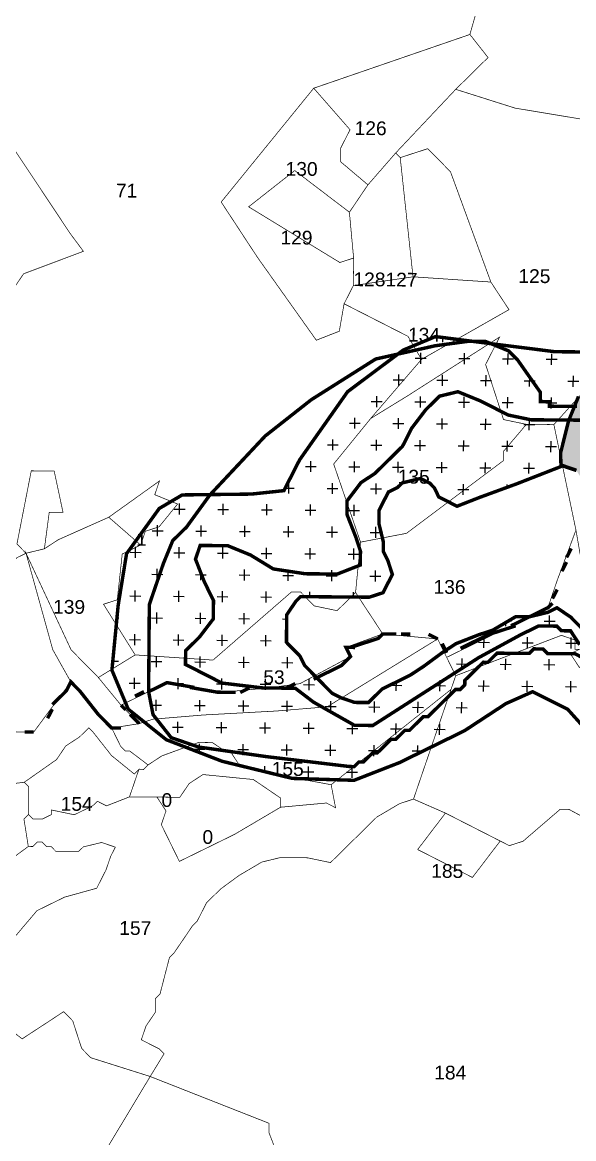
# Model space of a CAD drawing. Header units: metres. Extents: x 317370 to 326712, y 1824935 to 1838812.
# Drawn here: x 323286 to 323771, y 1826180 to 1827162 of the extents above; entities that cross this region are included whole.
import ezdxf

# ---------------------------------------------------------------- set-up
doc = ezdxf.new("R2010")
doc.units = ezdxf.units.M
doc.header["$MEASUREMENT"] = 0
for name, color, linetype in [('CRZ LINE FOR RIVER OR CREEK', 84, 'Continuous'), ('HAZARDS LINE', 1, 'Continuous'), ('INTERTIDAL ZONE', 5, 'Continuous'), ('LOW TIDE LINE', 5, 'Continuous'), ('MANGROOVE', 112, 'Continuous'), ('NDZ-200M FROM CRZ', 30, 'Continuous'), ('RIVER', 4, 'Continuous'), ('SURVEY NO.', 7, 'Continuous'), ('SURVEY PLOT BOUNDARY', 35, 'Continuous'), ('VILLAGE BOUNDARY', 212, 'Continuous')]:
    doc.layers.add(name, color=color, linetype=linetype)
doc.layers.add('HIGH TIDE LINE', color=7, linetype='Continuous', true_color=0xff00c5)
doc.styles.add('PDF Arial', font='arial.ttf')

# ---------------------------------------------------------------- blocks, each defined once
blk = doc.blocks.new('81')
at = {"layer": 'INTERTIDAL ZONE'}
h = blk.add_hatch(dxfattribs=at)
h.set_pattern_fill('CROSS', color=256, scale=3.023388789837471, angle=-0.4508320235141904)
h.set_pattern_definition([(359.5491679764858, (306983.8735217016, 1824194.798318824), (19.34898654391911, 19.04686244868142), [9.599259407733971, -28.79777822320191]), (89.54916797648582, (306988.6352373137, 1824189.961072188), (-19.04686244868142, 19.34898654391911), [9.59925940773397, -28.79777822320191])])
h.paths.add_polyline_path([(323766.3721782526, 1826812.454048638), (323733.153237867, 1826812.715437371), (323713.0311699145, 1826816.905416985), (323688.9418210388, 1826829.189905388), (323668.8514747947, 1826837.411281186), (323652.6966877655, 1826833.506752011), (323640.5092656399, 1826821.507713388), (323628.290121806, 1826805.477278581), (323620.1017023121, 1826789.415127352), (323595.7267740806, 1826765.417050765), (323583.5710736634, 1826757.449408325), (323571.3519298295, 1826741.418973517), (323571.2567647044, 1826729.324784967), (323579.1596888229, 1826709.104370546), (323583.0952480378, 1826696.978465574), (323583.0000829127, 1826684.884277024), (323562.7828498351, 1826676.980068088), (323534.5676114943, 1826677.202084363), (323506.3840108814, 1826681.455497481), (323486.3253863456, 1826693.708269462), (323466.2350401015, 1826701.92964526), (323442.0504421202, 1826702.119945774), (323437.9245526551, 1826690.057473646), (323445.8274767736, 1826669.837059224), (323453.7621226006, 1826653.648040986), (323453.6352357671, 1826637.522456252), (323441.4160079528, 1826621.492022106), (323429.2285858272, 1826609.492983483), (323429.1334207021, 1826597.398794932), (323461.2525805299, 1826581.019476841), (323497.4977138033, 1826576.702630218), (323525.7130361245, 1826576.480613283), (323541.740851679, 1826564.259474404), (323577.8590981188, 1826543.817043047), (323593.9820794593, 1826543.690176699), (323687.1654053699, 1826603.431719119), (323723.6007849131, 1826623.303250256), (323739.7872936507, 1826631.239175614), (323755.9102749911, 1826631.112309266), (323759.9093616032, 1826627.049196), (323767.9708942636, 1826626.985762495), (323775.9371778185, 1826614.828141101), (323787.9660753826, 1826606.670198147), (323820.7760481744, 1826569.997804235), (323821.2305304199, 1826571.482670479), (323855.8203914768, 1826601.92446762), (323884.85167038, 1826619.811523867), (323880.7686561515, 1826618.034903048), (323852.4898904135, 1826610.194127616), (323836.3668250927, 1826610.320994625), (323824.2745680923, 1826610.416144552), (323808.1515867518, 1826610.5430109), (323788.0612405077, 1826618.764386698), (323780.063151264, 1826626.890612569), (323768.0660593887, 1826639.079951046), (323756.0371618246, 1826647.237894), (323747.9439914362, 1826643.26993066), (323731.789204407, 1826639.365401485), (323719.6969474066, 1826639.460551412), (323699.4479926206, 1826627.524946293), (323687.3240139118, 1826623.588700036), (323667.1067808342, 1826615.6844911), (323654.9509964366, 1826607.71684932), (323638.7328499711, 1826595.749527118), (323626.5771495539, 1826587.781884678), (323602.2973864475, 1826575.877996642), (323590.1099636612, 1826563.878874037), (323578.0177066607, 1826563.974023964), (323565.9571713686, 1826568.100570074), (323557.9273610775, 1826572.195483742), (323545.9302692021, 1826584.384822218), (323533.9331773268, 1826596.574160695), (323529.9658124232, 1826604.668670144), (323517.9687205478, 1826616.858008621), (323518.0638856729, 1826628.952197171), (323518.159050798, 1826641.046385721), (323526.3157485836, 1826653.077140767), (323530.378194632, 1826657.076820528), (323538.4397272924, 1826657.013387024), (323554.5627926132, 1826656.886520015), (323574.7165822741, 1826656.727936584), (323590.8395636145, 1826656.601070235), (323602.9635423233, 1826660.537316493), (323611.1519618172, 1826676.599467722), (323607.2164026024, 1826688.725372694), (323603.2490376987, 1826696.819882143), (323603.3124811155, 1826704.88267451), (323599.4086436089, 1826721.039975665), (323599.503808734, 1826733.134164215), (323603.5979764908, 1826741.16524016), (323607.692228228, 1826749.196315444), (323615.7853986163, 1826753.164278784), (323619.8479286451, 1826757.163957885), (323636.0026316939, 1826761.06848772), (323644.032442646, 1826756.973658032), (323648.031529258, 1826752.910544766), (323651.9988101813, 1826744.816035977), (323668.0584320854, 1826736.626376601), (323688.275665163, 1826744.530585537), (323720.6168769494, 1826756.37104073), (323740.834110027, 1826764.275249666), (323761.3711703873, 1826772.304499533), (323759.4925766355, 1826772.946742975), (323759.2107779647, 1826783.635130763)])
at = {"layer": 'MANGROOVE'}
h = blk.add_hatch(dxfattribs=at)
h.set_pattern_fill('GRASS', color=256, scale=0.6046777579674942, angle=-0.4508320235141904)
h.set_pattern_definition([(89.54916797648582, (306983.8735217016, 1824194.798318824), (-10.77453247694926, 10.94543967413085), [2.879777822320191, -18.84086672414168]), (44.5491679764858, (306983.8735217016, 1824194.798318824), (-10.77453247823203, 10.94543967543397), [2.879777822320191, -12.47903723005416]), (134.5491679764858, (306983.8735217016, 1824194.798318824), (-10.94543967543397, -10.77453247823203), [2.879777822320191, -12.47903723005416])])
h.paths.add_polyline_path([(325443.814424562, 1826492.849652485), (325440.1008333254, 1826533.195331401), (325432.3566023899, 1826573.572810059), (325428.4844026113, 1826593.761508059), (325412.6786383546, 1826634.202336241), (325393.1910045696, 1826719.020239523), (325373.4813188259, 1826775.618369521), (325369.5139539223, 1826783.71287897), (325349.6456596368, 1826820.154028052), (325329.7139225953, 1826848.532468747), (325321.715917332, 1826856.658693957), (325317.71683072, 1826860.721807224), (325285.7562794341, 1826897.258106231), (325265.7293766067, 1826913.542274396), (325247.775513671, 1826926.58306517), (325232.5450388963, 1826912.995343687), (325223.0656541708, 1826896.623888859), (325220.6862920686, 1826879.449048754), (325227.5217814415, 1826845.008064413), (325228.4261941302, 1826817.341773533), (325224.5567101712, 1826800.926176307), (325210.4835918281, 1826771.13503964), (325179.0260185424, 1826724.915421784), (325164.6993644983, 1826710.450975592), (325154.5691033248, 1826706.419194237), (325132.6119784996, 1826720.421627742), (325099.7794561015, 1826730.771828925), (325070.2748223036, 1826736.236833463), (325017.1700137802, 1826737.028456246), (324966.6331037295, 1826731.44575424), (324914.8150530767, 1826730.691451014), (324892.6932364997, 1826723.763810654), (324871.4900698673, 1826738.507829124), (324855.8409264837, 1826746.106435341), (324825.1989309816, 1826797.180716947), (324796.9045646687, 1826813.84940079), (324783.8587602066, 1826819.558655109), (324781.4606126686, 1826856.69588046), (324769.7455040516, 1826888.93263496), (324759.3971476261, 1826904.712517007), (324742.266705328, 1826914.191646128), (324703.3679734461, 1826914.123968436), (324692.8637482465, 1826910.095056643), (324676.687714013, 1826898.261620344), (324660.8150611692, 1826877.455220243), (324650.1548180477, 1826853.617588889), (324640.6195563794, 1826830.144937273), (324631.7588477937, 1826797.322569353), (324630.30043391, 1826665.975724121), (324616.3477438572, 1826651.508408402), (324595.7307531771, 1826645.690203485), (324564.2914524779, 1826642.94744532), (324528.0841373078, 1826652.202925205), (324484.1141592527, 1826673.106448151), (324465.6171133366, 1826699.042302484), (324453.1658410206, 1826732.779884864), (324404.8298225897, 1826791.994361001), (324379.8778991238, 1826805.646527735), (324352.5642595108, 1826804.366414412), (324321.8846489537, 1826803.112713718), (324204.261442195, 1826845.20855818), (324196.6250892372, 1826872.927893482), (324180.2986010828, 1826889.502406094), (324143.0310049544, 1826906.615456085), (324113.1259393466, 1826908.719636139), (324071.8743131455, 1826894.840812318), (324019.1964626549, 1826873.558019031), (323994.1267528289, 1826872.260175904), (323968.4149895683, 1826884.423286345), (323939.3196099478, 1826894.370322361), (323904.0990521924, 1826886.424402166), (323858.3564753185, 1826872.2072304), (323820.015705223, 1826858.285119198), (323790.3844626623, 1826847.678906919), (323774.9359182633, 1826833.223288506), (323766.1632874678, 1826811.613430026), (323759.2107779647, 1826783.635130763), (323759.4925766355, 1826772.946742975), (323772.9111279949, 1826768.359281424), (323781.0782459319, 1826755.895290437), (323783.9288875558, 1826750.079079253), (323785.4753718651, 1826747.699503358), (323790.9648449163, 1826732.331613079), (323788.8330667623, 1826716.852969453), (323788.7908398003, 1826711.486498915), (323788.7273963835, 1826703.423706549), (323788.6322312584, 1826691.329517998), (323784.5062578128, 1826679.267046531), (323780.3486466394, 1826663.173178219), (323776.1592297771, 1826643.047914385), (323788.2198490496, 1826638.921367615), (323812.4043630504, 1826638.731067762), (323836.5888770513, 1826638.540767909), (323848.6177746154, 1826630.382824955), (323860.7100316158, 1826630.287675029), (323876.8647346646, 1826634.192204864), (323884.9579890334, 1826638.160167543), (323897.1136894506, 1826646.127809983), (323909.2376681594, 1826650.06405624), (323917.3309225282, 1826654.032018919), (323929.5183446537, 1826666.031057542), (323933.5491529742, 1826665.99934046), (323941.6741290513, 1826673.998699322), (323953.7663860518, 1826673.903549396), (323965.8903647605, 1826677.839795653), (323986.0441544214, 1826677.681212222), (323994.1374087902, 1826681.6491749), (323998.1998548386, 1826685.648854662), (324006.3248309158, 1826693.648213524), (324018.4170879162, 1826693.553063598), (324022.4478962366, 1826693.521346515), (324038.5708775771, 1826693.394480167), (324054.7256646063, 1826697.299009341), (324066.7861998983, 1826693.172463231), (324082.8458218024, 1826684.982803856), (324094.8429136777, 1826672.793465379), (324106.8082838447, 1826656.572730719), (324110.7755647679, 1826648.478221931), (324114.8063730883, 1826648.446504848), (324118.7419323032, 1826636.320599876), (324130.6121373451, 1826608.005676666), (324138.4516180469, 1826579.722469878), (324146.3545415046, 1826559.501971476), (324158.1295814213, 1826519.092859716), (324165.9690621232, 1826490.809652927), (324169.8411779213, 1826470.620955589), (324169.6825693795, 1826450.463974672), (324169.5239608376, 1826430.306993755), (324169.2701871706, 1826398.055824288), (324169.0798569203, 1826373.867447188), (324176.9510593305, 1826349.615636583), (324188.9164294975, 1826333.394901923), (324204.9443296932, 1826321.173846364), (324237.063489521, 1826304.794528273), (324269.1826493488, 1826288.415210182), (324293.3038032525, 1826280.162033321), (324321.487319885, 1826275.908620863), (324341.6411095459, 1826275.750037432), (324353.7334505267, 1826275.654886845), (324365.8257075272, 1826275.559736919), (324377.9179645276, 1826275.464586992), (324385.979497188, 1826275.401153488), (324414.2265412176, 1826279.210532736), (324422.2879898977, 1826279.147099892), (324442.4417795585, 1826278.988516461), (324486.8118895699, 1826282.67111268), (324531.1501932315, 1826282.322229396), (324567.4587699216, 1826286.06817514), (324591.6432839225, 1826285.877875287), (324631.8874191666, 1826277.497832078), (324668.1008307316, 1826269.149589271), (324716.279528483, 1826244.580612465), (324760.4593075833, 1826224.074747604), (324772.5198428754, 1826219.948201494), (324792.6419108278, 1826215.75822188), (324828.8552384124, 1826207.409979734), (324840.9158576849, 1826203.283432963), (324893.2522505902, 1826194.808323808), (324941.6213625724, 1826194.427723442), (324981.9606636025, 1826198.141952763), (325014.2067102637, 1826197.888219406), (325018.2374346037, 1826197.856502984), (325034.392221633, 1826201.761032159), (325111.0400153727, 1826209.221207884), (325163.4081299865, 1826204.777494913), (325167.4389383069, 1826204.74577783), (325175.5321926757, 1826208.713740509), (325207.8416827538, 1826216.522799518), (325228.027194123, 1826220.395612271), (325232.0896401713, 1826224.395292032), (325252.3068732489, 1826232.299500968), (325264.4308519578, 1826236.235747225), (325280.6173606953, 1826244.171672582), (325284.6480850353, 1826244.139956161), (325296.8038694329, 1826252.10759794), (325333.2709713452, 1826276.010609242), (325361.7083456251, 1826304.00836559), (325406.3955880789, 1826348.004840323), (325430.8974031439, 1826388.128501643), (325443.3068772281, 1826428.347313551), (325447.7182620686, 1826476.69235133)])
at = {"layer": 'NDZ-200M FROM CRZ'}
h = blk.add_hatch(dxfattribs=at)
h.set_pattern_fill('CROSS', color=256, scale=3.023388789837471, angle=-0.4508320235141904)
h.set_pattern_definition([(359.5491679764858, (306983.8735217016, 1824194.798318824), (19.34898654391911, 19.04686244868142), [9.599259407733971, -28.79777822320191]), (89.54916797648582, (306988.6352373138, 1824189.961072188), (-19.04686244868142, 19.34898654391911), [9.59925940773397, -28.79777822320191])])
h.paths.add_polyline_path([(323948.1812133603, 1826476.396769512), (323875.944804461, 1826517.281631565), (323851.8871772937, 1826533.597516151), (323835.8909988063, 1826549.849967894), (323827.9247152514, 1826562.007589288), (323787.9660753826, 1826606.670198147), (323775.9371778185, 1826614.828141101), (323767.9708942636, 1826626.985762495), (323759.9093616032, 1826627.049196), (323755.9102749911, 1826631.112309266), (323739.7872936507, 1826631.239175614), (323723.6007849131, 1826623.303250256), (323687.1654053699, 1826603.431719118), (323593.9820794593, 1826543.690176698), (323577.8590981188, 1826543.817043047), (323541.740851679, 1826564.259474404), (323525.7130361245, 1826576.480613282), (323497.4977138033, 1826576.702630218), (323461.2525805299, 1826581.019476841), (323429.1334207021, 1826597.398794932), (323429.2285858272, 1826609.492983482), (323441.4160079528, 1826621.492022106), (323453.6352357671, 1826637.522456252), (323453.7621226006, 1826653.648040986), (323445.8274767736, 1826669.837059224), (323437.9245526551, 1826690.057473645), (323442.0504421202, 1826702.119945774), (323466.2350401015, 1826701.92964526), (323486.3253863456, 1826693.708269462), (323506.3840108814, 1826681.455497481), (323534.5676114943, 1826677.202084362), (323562.7828498351, 1826676.980068088), (323583.0000829127, 1826684.884277024), (323583.0952480378, 1826696.978465574), (323579.1596888229, 1826709.104370546), (323571.2567647044, 1826729.324784967), (323571.3519298295, 1826741.418973517), (323583.5710736634, 1826757.449408324), (323595.7267740806, 1826765.417050765), (323620.1017023121, 1826789.415127351), (323628.290121806, 1826805.47727858), (323640.5092656399, 1826821.507713387), (323652.6966877655, 1826833.506752011), (323668.8514747947, 1826837.411281185), (323688.9418210388, 1826829.189905388), (323713.0311699145, 1826816.905416985), (323733.153237867, 1826812.715437371), (323785.5530741892, 1826812.303120582), (323793.5511634328, 1826804.176894711), (323793.3608331826, 1826779.988517611), (323801.0099836342, 1826727.516933722), (323784.4293416301, 1826640.218291578), (323788.2198490496, 1826638.921367614), (323792.2822950979, 1826642.921047376), (323796.5033496882, 1826667.077708054), (323809.0715162946, 1826727.453500218), (323809.1666814197, 1826739.547688768), (323805.2310382244, 1826751.673594401), (323801.2637573011, 1826759.768103189), (323801.6444178016, 1826808.14485739), (323805.70686385, 1826812.144537151), (323821.8299291708, 1826812.017670142), (323829.9231835396, 1826815.985632821), (323837.9846322197, 1826815.922199977), (323842.0471622485, 1826819.921879078), (323846.0778865885, 1826819.890162656), (323850.1404166173, 1826823.889841757), (323858.2335870056, 1826827.857805097), (323866.3268413745, 1826831.825767776), (323870.3576496948, 1826831.794050693), (323874.4200957432, 1826835.793730454), (323890.5430770837, 1826835.666864106), (323894.6056071125, 1826839.666543207), (323898.6680531608, 1826843.666222968), (323914.8545625592, 1826851.602232306), (323922.9160952197, 1826851.538798802), (323926.978541268, 1826855.538478563), (323939.0707982685, 1826855.443328637), (323943.0698848805, 1826851.380215371), (323951.0996111913, 1826847.285302363), (323955.066976095, 1826839.190792914), (323963.096787047, 1826835.095963226), (323987.2495793396, 1826830.87426719), (323995.2793902916, 1826826.779437502), (324015.4331799524, 1826826.620854071), (324027.5571586612, 1826830.557100328), (324035.6186913217, 1826830.493666823), (324043.7119456905, 1826834.461629502), (324047.7743917389, 1826838.461309264), (324072.0540715256, 1826850.365281942), (324084.1781342149, 1826854.301527538), (324112.5202593892, 1826870.205095997), (324136.7048573705, 1826870.014795483), (324140.7038600021, 1826865.951682878), (324144.7029466142, 1826861.888569612), (324148.7336709542, 1826861.85685319), (324152.669230169, 1826849.730948218), (324156.6683161203, 1826845.667750971), (324156.5414292868, 1826829.542166238), (324152.478899258, 1826825.542487137), (324152.4154558413, 1826817.47969477), (324156.4145424533, 1826813.416581504), (324168.5067994538, 1826813.321431578), (324180.5673347458, 1826809.194885468), (324220.748027234, 1826792.752133873), (324224.778751574, 1826792.720417451), (324224.7470298656, 1826788.689021267), (324232.7768408177, 1826784.59419158), (324236.8076491382, 1826784.562474497), (324256.8979953823, 1826776.341098699), (324272.9575333059, 1826768.151439984), (324285.018068598, 1826764.024893875), (324293.04787955, 1826759.930064186), (324309.1709448709, 1826759.803197177), (324313.273176506, 1826760.794690847), (324290.9546103486, 1826819.244575644), (324282.8665822202, 1826819.53921467), (324247.281023333, 1826834.875635404), (324201.1652290013, 1826865.475932601), (324185.2325778938, 1826889.791176029), (324136.1697699939, 1826909.681797605), (324106.5010958537, 1826911.423509011), (324060.3424750257, 1826898.837186069), (324036.0627958997, 1826886.933297371), (324001.7220407933, 1826877.124398828), (323975.6172877849, 1826889.424745744), (323946.2588570061, 1826902.264011959), (323908.6132101784, 1826901.45969868), (323873.7151855574, 1826889.763138334), (323830.3672881177, 1826872.425263369), (323794.5922364193, 1826872.28640912), (323754.3473026064, 1826872.603083045), (323699.4151958772, 1826879.503150292), (323649.0783462951, 1826885.946702797), (323620.7678588442, 1826874.074531178), (323571.7414828354, 1826837.397265119), (323529.5126758339, 1826777.398478594), (323515.7163155796, 1826750.358092178), (323487.1065531592, 1826747.337646416), (323426.2763995604, 1826746.592170142), (323406.0274447859, 1826734.65656502), (323377.2686538405, 1826694.85619936), (323369.8659478005, 1826649.163404976), (323364.3882515834, 1826592.39480348), (323378.708024046, 1826558.094592195), (323412.2034313582, 1826531.184786805), (323461.3570663655, 1826512.195987883), (323523.1189263899, 1826497.129977415), (323577.4784376112, 1826495.440288856), (323617.3061100907, 1826510.968877011), (323674.5655163943, 1826539.024446791), (323711.0327016395, 1826562.927373456), (323734.5146681209, 1826573.394116908), (323765.36922643, 1826558.018553687), (323823.3546379033, 1826493.505571263), (323893.3498403372, 1826454.250424132), (323939.691479627, 1826422.036354211), (324078.5275145221, 1826315.712459502), (324128.4816163116, 1826270.573897909), (324206.8782799038, 1826200.491576337), (324290.170735735, 1826198.805210728), (324268.6116579373, 1826215.8499949), (324260.5818469853, 1826219.944824588), (324252.583841722, 1826228.071049799), (324248.5530334015, 1826228.102766881), (324240.5866658663, 1826240.260388936), (324236.5876632346, 1826244.323501542), (324228.6212956993, 1826256.481123596), (324220.6232064556, 1826264.607349467), (324212.6252011924, 1826272.733574678), (324204.6271119487, 1826280.859800549), (324196.6290233658, 1826288.986110401), (324184.6002097821, 1826297.144052694), (324184.6319314905, 1826301.175448878), (324172.6031179068, 1826309.33339117), (324168.5723095864, 1826309.365108253), (324160.5743043232, 1826317.491333464), (324156.5434960027, 1826317.523050546), (324136.5165931754, 1826333.807218711), (324116.4579686396, 1826346.059990692), (324072.3417169365, 1826374.628647259), (324060.3446250612, 1826386.817985736), (324044.3484465738, 1826403.070437478), (324040.3177222338, 1826403.1021539), (323984.2677380918, 1826451.922941972), (323980.2370137518, 1826451.954658394), (323976.269648848, 1826460.049167843), (323972.238924508, 1826460.080884265), (323956.1793026039, 1826468.270543641)])
at = {"layer": 'CRZ LINE FOR RIVER OR CREEK', "ltscale": 0.1, "const_width": 3.023388789837471, "flags": 128}
blk.add_lwpolyline([(323794.5922364193, 1826872.28640912), (323754.3473026064, 1826872.603083045), (323699.4151958772, 1826879.503150292), (323649.0783462951, 1826885.946702798), (323620.7678588442, 1826874.074531178), (323571.7414828354, 1826837.397265119), (323529.5126758339, 1826777.398478594), (323515.7163155796, 1826750.358092178), (323487.1065531592, 1826747.337646416), (323426.2763995604, 1826746.592170143), (323406.0274447859, 1826734.65656502), (323377.2686538405, 1826694.856199361), (323369.8659478005, 1826649.163404976), (323364.3882515834, 1826592.39480348), (323378.708024046, 1826558.094592195), (323412.2034313582, 1826531.184786806), (323461.3570663655, 1826512.195987884), (323523.1189263899, 1826497.129977415), (323577.4784376112, 1826495.440288857), (323617.3061100907, 1826510.968877012), (323674.5655163943, 1826539.024446792), (323711.0327016395, 1826562.927373456), (323734.5146681209, 1826573.394116908), (323765.36922643, 1826558.018553687), (323823.3546379033, 1826493.505571263)], dxfattribs=at)
at = {"layer": 'HAZARDS LINE', "lineweight": 18, "const_width": 3.023388789837471}
blk.add_lwpolyline([(323773.5559823138, 1826824.492459059), (323769.5252579738, 1826824.524175481), (323765.4944496534, 1826824.555892564), (323761.4637253134, 1826824.587608985), (323757.432916993, 1826824.619326068), (323753.402192653, 1826824.65104249), (323749.371468313, 1826824.682758912), (323749.4031900213, 1826828.714155095), (323745.372381701, 1826828.745872178), (323741.341657361, 1826828.7775886), (323741.3733790693, 1826832.808984783), (323741.4051007777, 1826836.840380966), (323721.4733637362, 1826865.218821662), (323713.4752744926, 1826873.345047533), (323693.3849282485, 1826881.56642333), (323677.2618629276, 1826881.69329034), (323649.0149028784, 1826877.883910431), (323596.5198174507, 1826866.20203933), (323539.8037607524, 1826830.363422909), (323499.2424077637, 1826798.429420304), (323450.4609135728, 1826746.401870286), (323430.0850719533, 1826718.340680434), (323417.8976498278, 1826706.34164181), (323409.6775086254, 1826686.248094398), (323397.2997562496, 1826650.060678674), (323396.9508174576, 1826605.715320657), (323396.6970437906, 1826573.464151189), (323400.5691589279, 1826553.27536987), (323416.5336157069, 1826532.991521944), (323440.654686291, 1826524.738429725), (323501.0526118568, 1826516.199887065), (323573.5428784035, 1826507.566193818), (323577.5736027435, 1826507.534477396), (323581.6360487919, 1826511.534157158), (323585.6668571123, 1826511.502440075), (323589.7293031607, 1826515.502119837), (323593.791749209, 1826519.501799598), (323597.8225575295, 1826519.470082516), (323601.8850035779, 1826523.469762277), (323605.9475336067, 1826527.469441378), (323610.009979655, 1826531.469121139), (323614.040703995, 1826531.437404718), (323618.1032340238, 1826535.437083818), (323622.1656800722, 1826539.43676358), (323626.1964883926, 1826539.405046497), (323630.258934441, 1826543.404726259), (323634.3213804894, 1826547.40440602), (323638.3839105182, 1826551.404085121), (323642.4146348582, 1826551.372368699), (323646.477164887, 1826555.3720478), (323650.5396109354, 1826559.371727561), (323654.6020569837, 1826563.371407323), (323658.6645870125, 1826567.371086424), (323662.7270337217, 1826571.370850165), (323666.7895637505, 1826575.370529266), (323670.8202880905, 1826575.338812844), (323674.8827341389, 1826579.338492606), (323674.9144558472, 1826583.369888789), (323678.976985876, 1826587.36956789), (323683.0394319244, 1826591.369247651), (323687.1019619532, 1826595.368926752), (323691.1644080016, 1826599.368606514), (323695.1951323416, 1826599.336890092), (323699.2576623704, 1826603.336569192), (323703.3201084188, 1826607.336248954), (323707.3509167392, 1826607.304531871), (323711.3816410792, 1826607.272815449), (323715.4123654192, 1826607.241099027), (323719.4431737396, 1826607.209381945), (323723.4738980796, 1826607.177665523), (323727.5047064, 1826607.14594844), (323731.53543074, 1826607.114232018), (323735.5978767884, 1826611.11391178), (323739.6286851089, 1826611.082194697), (323743.6594094489, 1826611.050478275), (323747.6584960609, 1826606.987365009), (323751.6892204009, 1826606.955648588), (323755.7199447409, 1826606.923932166), (323759.7507530613, 1826606.892215083), (323763.7814774013, 1826606.860498661), (323767.8122857218, 1826606.828781578), (323771.8430100618, 1826606.797065157), (323779.8728210138, 1826602.702235469)], dxfattribs=at)
at = {"layer": 'HIGH TIDE LINE', "lineweight": 35, "const_width": 3.023388789837471}
blk.add_lwpolyline([(323775.9371778185, 1826614.828141101), (323767.9708942636, 1826626.985762495), (323759.9093616032, 1826627.049196), (323755.9102749911, 1826631.112309266), (323739.7872936507, 1826631.239175614), (323723.6007849131, 1826623.303250256), (323687.1654053699, 1826603.431719119), (323593.9820794593, 1826543.690176699), (323577.8590981188, 1826543.817043047), (323541.740851679, 1826564.259474404), (323525.7130361245, 1826576.480613283), (323497.4977138033, 1826576.702630218), (323461.2525805299, 1826581.019476841), (323429.1334207021, 1826597.398794932), (323429.2285858272, 1826609.492983483), (323441.4160079528, 1826621.492022106), (323453.6352357671, 1826637.522456252), (323453.7621226006, 1826653.648040986), (323445.8274767736, 1826669.837059224), (323437.9245526551, 1826690.057473646), (323442.0504421202, 1826702.119945774), (323466.2350401015, 1826701.92964526), (323486.3253863456, 1826693.708269462), (323506.3840108814, 1826681.455497481), (323534.5676114943, 1826677.202084363), (323562.7828498351, 1826676.980068088), (323583.0000829127, 1826684.884277024), (323583.0952480378, 1826696.978465574), (323579.1596888229, 1826709.104370546), (323571.2567647044, 1826729.324784967), (323571.3519298295, 1826741.418973517), (323583.5710736634, 1826757.449408325), (323595.7267740806, 1826765.417050765), (323620.1017023121, 1826789.415127352), (323628.290121806, 1826805.477278581), (323640.5092656399, 1826821.507713388), (323652.6966877655, 1826833.506752011), (323668.8514747947, 1826837.411281186), (323688.9418210388, 1826829.189905388), (323713.0311699145, 1826816.905416985), (323733.153237867, 1826812.715437371), (323785.5530741892, 1826812.303120583)], dxfattribs=at)
at = {"layer": 'INTERTIDAL ZONE', "const_width": 3.023388789837471, "flags": 128}
blk.add_lwpolyline([(323780.063151264, 1826626.890612569), (323768.0660593887, 1826639.079951046), (323756.0371618246, 1826647.237894), (323747.9439914362, 1826643.26993066), (323731.789204407, 1826639.365401485), (323719.6969474066, 1826639.460551412), (323699.4479926206, 1826627.524946293), (323687.3240139118, 1826623.588700036), (323667.1067808342, 1826615.6844911), (323654.9509964366, 1826607.71684932), (323638.7328499711, 1826595.749527118), (323626.5771495539, 1826587.781884678), (323602.2973864475, 1826575.877996642), (323590.1099636612, 1826563.878874037), (323578.0177066607, 1826563.974023964), (323565.9571713686, 1826568.100570074), (323557.9273610775, 1826572.195483742), (323545.9302692021, 1826584.384822218), (323533.9331773268, 1826596.574160695), (323529.9658124232, 1826604.668670144), (323517.9687205478, 1826616.858008621), (323518.0638856729, 1826628.952197171), (323518.159050798, 1826641.046385721), (323526.3157485836, 1826653.077140767), (323530.378194632, 1826657.076820528), (323538.4397272924, 1826657.013387024), (323554.5627926132, 1826656.886520015), (323574.7165822741, 1826656.727936584), (323590.8395636145, 1826656.601070235), (323602.9635423233, 1826660.537316493), (323611.1519618172, 1826676.599467722), (323607.2164026024, 1826688.725372694), (323603.2490376987, 1826696.819882143), (323603.3124811155, 1826704.88267451), (323599.4086436089, 1826721.039975665), (323599.503808734, 1826733.134164215), (323603.5979764908, 1826741.16524016), (323607.692228228, 1826749.196315444), (323615.7853986163, 1826753.164278784), (323619.8479286451, 1826757.163957885), (323636.0026316939, 1826761.06848772), (323644.032442646, 1826756.973658032), (323648.031529258, 1826752.910544766), (323651.9988101813, 1826744.816035977), (323668.0584320854, 1826736.626376601), (323688.275665163, 1826744.530585537), (323720.6168769494, 1826756.37104073), (323740.834110027, 1826764.275249666), (323761.3711703873, 1826772.304499533), (323759.4925766355, 1826772.946742975), (323759.2107779647, 1826783.635130763), (323766.3721782526, 1826812.454048638), (323733.153237867, 1826812.715437371), (323713.0311699145, 1826816.905416985), (323688.9418210388, 1826829.189905388), (323668.8514747947, 1826837.411281186), (323652.6966877655, 1826833.506752011), (323640.5092656399, 1826821.507713388), (323628.290121806, 1826805.477278581), (323620.1017023121, 1826789.415127352), (323595.7267740806, 1826765.417050765), (323583.5710736634, 1826757.449408325), (323571.3519298295, 1826741.418973517), (323571.2567647044, 1826729.324784967), (323579.1596888229, 1826709.104370546), (323583.0952480378, 1826696.978465574), (323583.0000829127, 1826684.884277024), (323562.7828498351, 1826676.980068088), (323534.5676114943, 1826677.202084363), (323506.3840108814, 1826681.455497481), (323486.3253863456, 1826693.708269462), (323466.2350401015, 1826701.92964526), (323442.0504421202, 1826702.119945774), (323437.9245526551, 1826690.057473646), (323445.8274767736, 1826669.837059224), (323453.7621226006, 1826653.648040986), (323453.6352357671, 1826637.522456252), (323441.4160079528, 1826621.492022106), (323429.2285858272, 1826609.492983483), (323429.1334207021, 1826597.398794932), (323461.2525805299, 1826581.019476841), (323497.4977138033, 1826576.702630218), (323525.7130361245, 1826576.480613283), (323541.740851679, 1826564.259474404), (323577.8590981188, 1826543.817043047), (323593.9820794593, 1826543.690176699), (323687.1654053699, 1826603.431719119), (323723.6007849131, 1826623.303250256), (323739.7872936507, 1826631.239175614), (323755.9102749911, 1826631.112309266), (323759.9093616032, 1826627.049196), (323767.9708942636, 1826626.985762495), (323775.9371778185, 1826614.828141101)], dxfattribs=at)
at = {"layer": 'LOW TIDE LINE', "lineweight": 18, "const_width": 3.023388789837471}
blk.add_lwpolyline([(323780.063151264, 1826626.890612569), (323768.0660593887, 1826639.079951046), (323756.0371618246, 1826647.237894), (323747.9439914362, 1826643.26993066), (323731.789204407, 1826639.365401485), (323719.6969474066, 1826639.460551412), (323699.4479926206, 1826627.524946293), (323687.3240139118, 1826623.588700036), (323667.1067808342, 1826615.6844911), (323654.9509964366, 1826607.71684932), (323638.7328499711, 1826595.749527118), (323626.5771495539, 1826587.781884678), (323602.2973864475, 1826575.877996642), (323590.1099636612, 1826563.878874037), (323578.0177066607, 1826563.974023964), (323565.9571713686, 1826568.100570074), (323557.9273610775, 1826572.195483742), (323545.9302692021, 1826584.384822218), (323533.9331773268, 1826596.574160695), (323529.9658124232, 1826604.668670144), (323517.9687205478, 1826616.858008621), (323518.0638856729, 1826628.952197171), (323518.159050798, 1826641.046385721), (323526.3157485836, 1826653.077140767), (323530.378194632, 1826657.076820528), (323538.4397272924, 1826657.013387024), (323554.5627926132, 1826656.886520015), (323574.7165822741, 1826656.727936584), (323590.8395636145, 1826656.601070235), (323602.9635423233, 1826660.537316493), (323611.1519618172, 1826676.599467722), (323607.2164026024, 1826688.725372694), (323603.2490376987, 1826696.819882143), (323603.3124811155, 1826704.88267451), (323599.4086436089, 1826721.039975665), (323599.503808734, 1826733.134164215), (323603.5979764908, 1826741.16524016), (323607.692228228, 1826749.196315444), (323615.7853986163, 1826753.164278784), (323619.8479286451, 1826757.163957885), (323636.0026316939, 1826761.06848772), (323644.032442646, 1826756.973658032), (323648.031529258, 1826752.910544766), (323651.9988101813, 1826744.816035977), (323668.0584320854, 1826736.626376601), (323688.275665163, 1826744.530585537), (323720.6168769494, 1826756.37104073), (323740.834110027, 1826764.275249666), (323761.0513431046, 1826772.179458602), (323773.1118783967, 1826768.052912492)], dxfattribs=at)
at = {"layer": 'MANGROOVE', "const_width": 3.023388789837471, "flags": 128}
blk.add_lwpolyline([(323774.9359182633, 1826833.223288506), (323766.1632874678, 1826811.613430026), (323759.2107779647, 1826783.635130763), (323759.4925766355, 1826772.946742975), (323772.9111279949, 1826768.359281424)], dxfattribs=at)
at = {"layer": 'RIVER', "flags": 128}
blk.add_lwpolyline([(323773.1118783967, 1826768.052912492, 3.023388789837471, 3.023388789837471, 0), (323761.0513431046, 1826772.179458602, 3.023388789837471, 3.023388789837471, 0), (323740.834110027, 1826764.275249666, 3.023388789837471, 3.023388789837471, 0), (323720.6168769494, 1826756.37104073, 3.023388789837471, 3.023388789837471, 0), (323688.275665163, 1826744.530585537, 3.023388789837471, 3.023388789837471, 0), (323668.0584320854, 1826736.626376601, 3.023388789837471, 3.023388789837471, 0), (323651.9988101813, 1826744.816035977, 3.023388789837471, 3.023388789837471, 0), (323648.031529258, 1826752.910544766, 3.023388789837471, 3.023388789837471, 0), (323644.032442646, 1826756.973658032, 3.023388789837471, 3.023388789837471, 0), (323636.0026316939, 1826761.06848772, 3.023388789837471, 3.023388789837471, 0), (323619.8479286451, 1826757.163957885, 3.023388789837471, 3.023388789837471, 0), (323615.7853986163, 1826753.164278784, 3.023388789837471, 3.023388789837471, 0), (323607.692228228, 1826749.196315444, 3.023388789837471, 3.023388789837471, 0), (323603.5979764908, 1826741.16524016, 3.023388789837471, 3.023388789837471, 0), (323599.503808734, 1826733.134164215, 3.023388789837471, 3.023388789837471, 0), (323599.4086436089, 1826721.039975665, 3.023388789837471, 3.023388789837471, 0), (323603.3124811155, 1826704.88267451, 3.023388789837471, 3.023388789837471, 0), (323603.2490376987, 1826696.819882143, 3.023388789837471, 3.023388789837471, 0), (323607.2164026024, 1826688.725372694, 3.023388789837471, 3.023388789837471, 0), (323611.1519618172, 1826676.599467722, 3.023388789837471, 3.023388789837471, 0), (323602.9635423233, 1826660.537316493, 3.023388789837471, 3.023388789837471, 0), (323590.8395636145, 1826656.601070235, 3.023388789837471, 3.023388789837471, 0), (323574.7165822741, 1826656.727936584, 3.023388789837471, 3.023388789837471, 0), (323554.5627926132, 1826656.886520015, 3.023388789837471, 3.023388789837471, 0), (323538.4397272924, 1826657.013387024, 3.023388789837471, 3.023388789837471, 0), (323530.378194632, 1826657.076820528, 3.023388789837471, 3.023388789837471, 0), (323526.3157485836, 1826653.077140767, 3.023388789837471, 3.023388789837471, 0), (323518.159050798, 1826641.046385721, 3.023388789837471, 3.023388789837471, 0), (323518.0638856729, 1826628.952197171, 3.023388789837471, 3.023388789837471, 0), (323517.9687205478, 1826616.858008621, 3.023388789837471, 3.023388789837471, 0), (323529.9658124232, 1826604.668670144, 3.023388789837471, 3.023388789837471, 0), (323533.9331773268, 1826596.574160695, 3.023388789837471, 3.023388789837471, 0), (323545.9302692021, 1826584.384822218, 3.023388789837471, 3.023388789837471, 0), (323557.9273610775, 1826572.195483742, 3.023388789837471, 3.023388789837471, 0), (323565.9571713686, 1826568.100570074, 3.023388789837471, 3.023388789837471, 0), (323578.0177066607, 1826563.974023964, 3.023388789837471, 3.023388789837471, 0), (323590.1099636612, 1826563.878874037, 3.023388789837471, 3.023388789837471, 0), (323602.2973864475, 1826575.877996642, 3.023388789837471, 3.023388789837471, 0), (323626.5771495539, 1826587.781884678, 3.023388789837471, 3.023388789837471, 0), (323638.7328499711, 1826595.749527118, 3.023388789837471, 3.023388789837471, 0), (323654.9509964366, 1826607.71684932, 3.023388789837471, 3.023388789837471, 0), (323667.1067808342, 1826615.6844911, 3.023388789837471, 3.023388789837471, 0), (323687.3240139118, 1826623.588700036, 3.023388789837471, 3.023388789837471, 0), (323699.4479926206, 1826627.524946293, 3.023388789837471, 3.023388789837471, 0), (323719.6969474066, 1826639.460551412, 3.023388789837471, 3.023388789837471, 0), (323731.789204407, 1826639.365401485, 3.023388789837471, 3.023388789837471, 0), (323747.9439914362, 1826643.26993066, 3.023388789837471, 3.023388789837471, 0), (323756.0371618246, 1826647.237894, 3.023388789837471, 3.023388789837471, 0), (323768.0660593887, 1826639.079951046, 3.023388789837471, 3.023388789837471, 0), (323780.063151264, 1826626.890612569, 3.023388789837471, 3.023388789837471, 0)], format="xyseb", dxfattribs=at)
at = {"layer": 'SURVEY PLOT BOUNDARY', "lineweight": 18, "const_width": 0.6046777579674942}
for points in [[(323275.4888097893, 1826538.133002144), (323295.6425994502, 1826537.974418713), (323328.2375855644, 1826582.066127354), (323364.1972228015, 1826541.466631099), (323372.1318686284, 1826525.277612861), (323376.1308712601, 1826521.214500256), (323380.1615956001, 1826521.182783834), (323396.1894957958, 1826508.961728275), (323392.1270497474, 1826504.962048513), (323388.0962414271, 1826504.993765596), (323384.0337953786, 1826500.994085835), (323364.0068925513, 1826517.278253999), (323348.0424357723, 1826537.562101925), (323344.0434331407, 1826541.62521453), (323335.9184570635, 1826533.625855668), (323323.7627566463, 1826525.658213228), (323315.6060588608, 1826513.627458182), (323287.2321279977, 1826493.692494201), (323254.954359628, 1826489.914831375)], [(323280.8201248334, 1826703.388613221), (323288.8182140771, 1826695.26238735), (323280.7249597083, 1826691.294424671)], [(323229.6257140902, 1826856.994068958), (323286.7225146086, 1826941.209354938), (323339.2809594726, 1826960.954019067), (323327.3155893057, 1826977.174753727), (323235.6867117464, 1827114.971707612)], [(323700.1119984609, 1827224.203466476), (323679.3872180494, 1827151.796918606), (323541.9608375825, 1827104.498447359), (323460.5526362298, 1827004.347876498), (323492.4180223906, 1826955.717388941), (323544.2468679621, 1826882.739940852), (323564.4641010396, 1826890.644149787), (323568.6852396103, 1826914.800809805), (323624.8937483138, 1826886.137003311), (323636.8273967724, 1826865.884872468), (323592.076710241, 1826813.825521387), (323559.513446496, 1826773.765292911), (323583.1586914546, 1826705.041257941), (323578.7790283225, 1826660.727616345), (323562.5290761681, 1826644.728898621), (323542.4070082157, 1826648.918878235), (323530.4099163403, 1826661.108216712), (323522.3483836799, 1826661.171650216), (323453.3497403918, 1826601.239890602), (323384.8585604571, 1826605.810470583), (323356.992176928, 1826650.377845536), (323369.1161556368, 1826654.314091793), (323373.4641810409, 1826694.596336544), (323389.6506057981, 1826702.532262562), (323393.7765792437, 1826714.59473403), (323405.9005579524, 1826718.530980286), (323422.1821478347, 1826738.561094855), (323402.0918015906, 1826746.782470653), (323406.2177750362, 1826758.84494212), (323361.625613727, 1826726.942656598), (323317.1287015235, 1826707.134558965), (323304.9730011063, 1826699.166916524), (323309.2574991133, 1826731.386369569), (323321.3497561137, 1826731.291219643), (323313.5738028091, 1826767.637218137), (323293.4200131482, 1826767.795801568), (323280.8201248334, 1826703.388613221)], [(323772.6994961878, 1826715.644762108), (323753.2753058195, 1826808.525457756), (323818.3383905536, 1826880.583206323)], [(323795.6765185546, 1827074.280522978), (323719.1872493763, 1827086.97732883), (323666.9142998877, 1827103.515230352), (323695.3516741676, 1827131.5129867), (323679.3872180494, 1827151.796918606), (323700.1119984609, 1827224.203466476)], [(322719.8766000582, 1827135.157028045), (322893.770165757, 1827206.358425952), (322962.1344588581, 1827185.662261238), (323219.6270898423, 1827123.161366988), (323235.6867117464, 1827114.971707612), (323327.3155893057, 1826977.174753727), (323339.2809594726, 1826960.954019067), (323286.7225146086, 1826941.209354938), (323229.6257140902, 1826856.994068958), (323164.6260727729, 1826792.999112759), (323156.5328184041, 1826789.03115008), (323144.9163870292, 1826849.597242757), (323109.2105234591, 1826922.447908478), (323053.89022259, 1827063.990808106), (322989.7152623707, 1827104.812237316), (322912.9088600891, 1827077.195080673), (322888.3754072961, 1827033.040022509), (322808.3629611118, 1827110.270883717), (322751.7737079274, 1827090.557936671)], [(323834.9710692635, 1826432.939478576), (323766.7337469763, 1826469.761227363), (323758.6722143159, 1826469.824660868), (323726.204115696, 1826441.858620941), (323714.0800530068, 1826437.922375345), (323706.0503260351, 1826442.017204372), (323657.8715443032, 1826466.586181839), (323629.7513871071, 1826478.902387324), (323662.7587554301, 1826575.402246349), (323666.8847288756, 1826587.464717816), (323759.8776398948, 1826623.017799817), (323771.9381751869, 1826618.891253707)], [(323775.9054561101, 1826610.796744918), (323767.8122857218, 1826606.828781578), (323775.7785692766, 1826594.671160185)], [(323278.0920572526, 1826356.68845747), (323298.4361771637, 1826380.71825114), (323322.71594027, 1826392.622139176), (323350.9947060081, 1826400.462914607), (323359.1830415216, 1826416.525066497), (323363.3090149671, 1826428.587537965), (323367.4031827239, 1826436.618613909), (323355.3426474318, 1826440.745160019), (323339.1878604026, 1826436.840630845), (323335.1254143542, 1826432.840951083), (323327.0638816938, 1826432.904384588), (323314.9716246934, 1826432.999534514), (323310.9726220617, 1826437.06264712), (323306.9418137413, 1826437.094364202), (323302.9428111096, 1826441.157476808), (323298.9120027893, 1826441.18919389), (323294.8495567408, 1826437.189514129), (323290.8188324008, 1826437.221230551), (323286.9783543307, 1826461.441324734), (323291.0408843594, 1826465.441003834), (323295.0398869911, 1826461.377891229), (323303.1014196515, 1826461.314457725), (323311.1946740203, 1826465.282420403), (323311.2263957287, 1826469.313816587), (323331.3484636812, 1826465.123836973), (323347.5348884384, 1826473.059762991), (323351.5974184672, 1826477.059442092), (323359.6271454388, 1826472.964613064), (323379.8443785164, 1826480.868822), (323404.0289764976, 1826480.678521487), (323411.9953440329, 1826468.520899432), (323407.8693705874, 1826456.458427965), (323423.7386622413, 1826424.080391489), (323472.2981044737, 1826447.888168222), (323512.7960140456, 1826471.759378461), (323553.1353150757, 1826475.473607782), (323561.1650420473, 1826471.378778755), (323557.2929262492, 1826491.567476094), (323662.7587554301, 1826575.402246349), (323629.7513871071, 1826478.902387324), (323617.6274083983, 1826474.966141068), (323597.3784536123, 1826463.030535948), (323556.7536572068, 1826423.033740977), (323536.6315892544, 1826427.223720591), (323512.4470752535, 1826427.414020444), (323496.2922882243, 1826423.509491269), (323476.0433334383, 1826411.57388615), (323459.8251029924, 1826399.606564609), (323447.6376808668, 1826387.607525985), (323439.4492613729, 1826371.545374756), (323435.3868153245, 1826367.545694995), (323419.0734197534, 1826343.484184904), (323415.010973705, 1826339.484505142), (323406.6956673777, 1826307.29676918), (323402.6332213292, 1826303.297089418), (323402.5380562042, 1826291.202900868), (323394.3813577578, 1826279.172061842), (323390.2554682927, 1826267.109589714), (323406.3150062163, 1826258.919930999), (323410.3140928284, 1826254.856817733), (323398.0631433057, 1826234.794987403), (323345.7901938171, 1826251.332888925), (323337.7921045734, 1826259.459114796), (323329.9209861436, 1826283.71092474), (323321.9228975608, 1826291.837234592), (323285.455711668, 1826267.934223951), (323269.4278954527, 1826280.155278849)], [(323254.954359628, 1826489.914831375), (323287.2321279977, 1826493.692494201), (323291.2312146097, 1826489.629380935), (323291.0408843594, 1826465.441003834), (323286.9783543307, 1826461.441324734), (323290.8188324008, 1826437.221230551), (323274.6006019549, 1826425.25390901)], [(323510.3851635485, 1826165.373184544), (323502.48223943, 1826185.593598965), (323502.5456828467, 1826193.656391332), (323398.0631433057, 1826234.794987403), (323410.3140928284, 1826254.856817733), (323406.3150062163, 1826258.919930999), (323390.2554682927, 1826267.109589714), (323394.3813577578, 1826279.172061842), (323402.5380562042, 1826291.202900868), (323402.6332213292, 1826303.297089418), (323406.6956673777, 1826307.29676918), (323415.010973705, 1826339.484505142), (323419.0734197534, 1826343.484184904), (323435.3868153245, 1826367.545694995), (323439.4492613729, 1826371.545374756), (323447.6376808668, 1826387.607525985), (323459.8251029924, 1826399.606564609), (323476.0433334383, 1826411.57388615), (323496.2922882243, 1826423.509491269), (323512.4470752535, 1826427.414020444), (323536.6315892544, 1826427.223720591), (323556.7536572068, 1826423.033740977), (323597.3784536123, 1826463.030535948), (323617.6274083983, 1826474.966141068), (323629.7513871071, 1826478.902387324), (323657.8715443032, 1826466.586181839), (323633.4331726549, 1826434.525312886), (323681.6119543869, 1826409.956335419), (323706.0503260351, 1826442.017204372), (323714.0800530068, 1826437.922375345), (323726.204115696, 1826441.858620941), (323758.6722143159, 1826469.824660868), (323766.7337469763, 1826469.761227363), (323834.9710692635, 1826432.939478576)], [(323274.6006019549, 1826425.25390901), (323290.8188324008, 1826437.221230551), (323294.8495567408, 1826437.189514129), (323298.9120027893, 1826441.18919389), (323302.9428111096, 1826441.157476808), (323306.9418137413, 1826437.094364202), (323310.9726220617, 1826437.06264712), (323314.9716246934, 1826432.999534514), (323327.0638816938, 1826432.904384588), (323335.1254143542, 1826432.840951083), (323339.1878604026, 1826436.840630845), (323355.3426474318, 1826440.745160019), (323367.4031827239, 1826436.618613909), (323363.3090149671, 1826428.587537965), (323359.1830415216, 1826416.525066497), (323350.9947060081, 1826400.462914607), (323322.71594027, 1826392.622139176), (323298.4361771637, 1826380.71825114), (323278.0920572526, 1826356.68845747)], [(323269.4278954527, 1826280.155278849), (323285.455711668, 1826267.934223951), (323321.9228975608, 1826291.837234592), (323329.9209861436, 1826283.71092474), (323337.7921045734, 1826259.459114796), (323345.7901938171, 1826251.332888925), (323398.0631433057, 1826234.794987403), (323344.9654293994, 1826146.516588157)], [(323344.9654293994, 1826146.516588157), (323398.0631433057, 1826234.794987403), (323502.5456828467, 1826193.656391332), (323502.48223943, 1826185.593598965), (323510.3851635485, 1826165.373184544)]]:
    blk.add_lwpolyline(points, dxfattribs=at)
for points in [[(323666.9142998877, 1827103.515230352), (323614.0703596483, 1827047.488000573), (323589.6637936889, 1827019.458527142), (323565.6378042494, 1827039.805808572), (323565.7329693745, 1827051.899997123), (323573.9213888685, 1827067.962148352), (323541.9608375825, 1827104.498447359), (323679.3872180494, 1827151.796918606), (323695.3516741676, 1827131.5129867)], [(323589.6637936889, 1827019.458527142), (323573.3503981177, 1826995.397017051), (323525.266781511, 1827032.060183068), (323484.7054285223, 1827000.126180462), (323564.9399266652, 1826951.115092538), (323577.0639893545, 1826955.051338134), (323576.8736591042, 1826930.862961034), (323568.6852396103, 1826914.800809805), (323564.4641010396, 1826890.644149787), (323544.2468679621, 1826882.739940852), (323492.4180223906, 1826955.717388941), (323460.5526362298, 1827004.347876498), (323541.9608375825, 1827104.498447359), (323573.9213888685, 1827067.962148352), (323565.7329693745, 1827051.899997123), (323565.6378042494, 1827039.805808572)], [(323753.2753058195, 1826808.525457756), (323729.0907918186, 1826808.715757609), (323708.9687238662, 1826812.905737224), (323693.2263197066, 1826861.409442414), (323705.5089069572, 1826885.502669587), (323624.4813654442, 1826833.728768947), (323592.076710241, 1826813.825521387), (323636.8273967724, 1826865.884872468), (323713.7607698679, 1826909.627613183), (323697.8280347973, 1826933.942857292), (323662.3125847969, 1827030.981815473), (323642.317403678, 1827051.297379821), (323618.06936228, 1827043.424887968), (323614.0703596483, 1827047.488000573), (323666.9142998877, 1827103.515230352), (323719.1872493763, 1827086.97732883), (323795.6765185546, 1827074.280522978), (323802.6912348387, 1826941.181015422), (323818.3383905536, 1826880.583206323)], [(323629.3369388431, 1826938.513436612), (323618.06936228, 1827043.424887968), (323642.317403678, 1827051.297379821), (323662.3125847969, 1827030.981815473), (323697.8280347973, 1826933.942857292)], [(323618.06936228, 1827043.424887968), (323629.3369388431, 1826938.513436612), (323576.8736591042, 1826930.862961034), (323577.0639893545, 1826955.051338134), (323573.3503981177, 1826995.397017051), (323589.6637936889, 1827019.458527142), (323614.0703596483, 1827047.488000573)], [(323573.3503981177, 1826995.397017051), (323577.0639893545, 1826955.051338134), (323564.9399266652, 1826951.115092538), (323484.7054285223, 1827000.126180462), (323525.266781511, 1827032.060183068)], [(323636.8273967724, 1826865.884872468), (323624.8937483138, 1826886.137003311), (323568.6852396103, 1826914.800809805), (323576.8736591042, 1826930.862961034), (323629.3369388431, 1826938.513436612), (323697.8280347973, 1826933.942857292), (323713.7607698679, 1826909.627613183)], [(323583.1586914546, 1826705.041257941), (323559.513446496, 1826773.765292911), (323592.076710241, 1826813.825521387), (323624.4813654442, 1826833.728768947), (323705.5089069572, 1826885.502669587), (323693.2263197066, 1826861.409442414), (323708.9687238662, 1826812.905737224), (323729.0907918186, 1826808.715757609), (323708.7466719075, 1826784.68596394), (323708.6832284908, 1826776.623171573), (323623.529714193, 1826712.786883445)], [(323753.2753058195, 1826808.525457756), (323772.6994961878, 1826715.644762108), (323756.2274920748, 1826671.4262711), (323747.9757131446, 1826647.301326843), (323658.9500830487, 1826603.653736054), (323651.0154372217, 1826619.842754292), (323602.678046948, 1826624.254750842), (323578.7790283225, 1826660.727616345), (323583.1586914546, 1826705.041257941), (323623.529714193, 1826712.786883445), (323708.6832284908, 1826776.623171573), (323708.7466719075, 1826784.68596394), (323729.0907918186, 1826808.715757609)], [(323304.9730011063, 1826699.166916524), (323288.8182140771, 1826695.26238735), (323280.8201248334, 1826703.388613221), (323293.4200131482, 1826767.795801568), (323313.5738028091, 1826767.637218137), (323321.3497561137, 1826731.291219643), (323309.2574991133, 1826731.386369569)], [(323393.7765792437, 1826714.59473403), (323389.6506057981, 1826702.532262562), (323361.625613727, 1826726.942656598), (323406.2177750362, 1826758.84494212), (323402.0918015906, 1826746.782470653), (323422.1821478347, 1826738.561094855), (323405.9005579524, 1826718.530980286)], [(323352.453905254, 1826585.907223023), (323328.459637523, 1826610.285900637), (323288.8182140771, 1826695.26238735), (323304.9730011063, 1826699.166916524), (323317.1287015235, 1826707.134558965), (323361.625613727, 1826726.942656598), (323389.6506057981, 1826702.532262562), (323373.4641810409, 1826694.596336544), (323369.1161556368, 1826654.314091793), (323356.992176928, 1826650.377845536), (323384.8585604571, 1826605.810470583)], [(323772.6994961878, 1826715.644762108), (323780.4120900561, 1826671.235970586), (323828.8129237466, 1826674.886766403), (323857.1233272126, 1826686.758938679), (323973.8250105875, 1826661.650777414), (324022.1941225696, 1826661.270177048), (324034.1594927366, 1826645.049442388), (323941.5472422178, 1826657.873114588), (323881.1810383604, 1826670.443053431), (323844.7772965452, 1826654.602919138), (323824.6235068843, 1826654.761502569), (323812.4995281756, 1826650.825256312), (323808.3736387104, 1826638.762784184), (323779.8410993054, 1826598.670839285), (323775.7785692766, 1826594.671160185), (323767.8122857218, 1826606.828781578), (323775.9054561101, 1826610.796744918), (323771.8747317701, 1826610.82846134), (323771.9381751869, 1826618.891253707), (323759.8776398948, 1826623.017799817), (323666.8847288756, 1826587.464717816), (323658.9500830487, 1826603.653736054), (323747.9757131446, 1826647.301326843), (323756.2274920748, 1826671.4262711)], [(323288.8182140771, 1826695.26238735), (323312.3366561825, 1826610.412766985), (323328.2375855644, 1826582.066127354), (323295.6425994502, 1826537.974418713), (323275.4888097893, 1826538.133002144), (323263.9675442004, 1826610.793367352), (323195.317755724, 1826595.206966416), (323207.7272298081, 1826635.425778323), (323240.0685255749, 1826647.266232855), (323280.7249597083, 1826691.294424671)], [(323364.1972228015, 1826541.466631099), (323328.2375855644, 1826582.066127354), (323312.3366561825, 1826610.412766985), (323288.8182140771, 1826695.26238735), (323328.459637523, 1826610.285900637), (323352.453905254, 1826585.907223023), (323372.4173640038, 1826561.560178512), (323388.4134585108, 1826545.30772743)], [(323578.7790283225, 1826660.727616345), (323602.678046948, 1826624.254750842), (323570.3368351615, 1826612.414295649), (323574.3042000653, 1826604.3197862), (323529.7754821729, 1826580.480293044), (323501.5284381433, 1826576.670913796), (323461.1891371132, 1826572.956684475), (323412.8835525282, 1826581.400076547), (323372.4173640038, 1826561.560178512), (323352.453905254, 1826585.907223023), (323384.8585604571, 1826605.810470583), (323453.3497403918, 1826601.239890602), (323522.3483836799, 1826661.171650216), (323530.4099163403, 1826661.108216712), (323542.4070082157, 1826648.918878235), (323562.5290761681, 1826644.728898621)], [(323662.7587554301, 1826575.402246349), (323557.2929262492, 1826491.567476094), (323488.8651897313, 1826504.200848441), (323476.8046544393, 1826508.327394551), (323468.8382869039, 1826520.485016606), (323464.8075625639, 1826520.516733028), (323452.7787489803, 1826528.674675321), (323440.6864079994, 1826528.769825908), (323408.345196213, 1826516.929370715), (323396.1894957958, 1826508.961728275), (323380.1615956001, 1826521.182783834), (323376.1308712601, 1826521.214500256), (323372.1318686284, 1826525.277612861), (323364.1972228015, 1826541.466631099), (323388.4134585108, 1826545.30772743), (323400.5374372196, 1826549.243973687), (323444.9075465701, 1826552.926485926), (323509.431361601, 1826556.450415395), (323553.8014709515, 1826560.132927633), (323651.0154372217, 1826619.842754292), (323658.9500830487, 1826603.653736054), (323666.8847288756, 1826587.464717816)], [(323388.4134585108, 1826545.30772743), (323372.4173640038, 1826561.560178512), (323412.8835525282, 1826581.400076547), (323461.1891371132, 1826572.956684475), (323501.5284381433, 1826576.670913796), (323529.7754821729, 1826580.480293044), (323574.3042000653, 1826604.3197862), (323570.3368351615, 1826612.414295649), (323602.678046948, 1826624.254750842), (323651.0154372217, 1826619.842754292), (323553.8014709515, 1826560.132927633), (323509.431361601, 1826556.450415395), (323444.9075465701, 1826552.926485926), (323400.5374372196, 1826549.243973687)], [(323364.0068925513, 1826517.278253999), (323384.0337953786, 1826500.994085835), (323388.0962414271, 1826504.993765596), (323379.8443785164, 1826480.868822), (323359.6271454388, 1826472.964613064), (323351.5974184672, 1826477.059442092), (323347.5348884384, 1826473.059762991), (323331.3484636812, 1826465.123836973), (323311.2263957287, 1826469.313816587), (323311.1946740203, 1826465.282420403), (323303.1014196515, 1826461.314457725), (323295.0398869911, 1826461.377891229), (323291.0408843594, 1826465.441003834), (323291.2312146097, 1826489.629380935), (323287.2321279977, 1826493.692494201), (323315.6060588608, 1826513.627458182), (323323.7627566463, 1826525.658213228), (323335.9184570635, 1826533.625855668), (323344.0434331407, 1826541.62521453), (323348.0424357723, 1826537.562101925)], [(323379.8443785164, 1826480.868822), (323388.0962414271, 1826504.993765596), (323392.1270497474, 1826504.962048513), (323396.1894957958, 1826508.961728275), (323408.345196213, 1826516.929370715), (323440.6864079994, 1826528.769825908), (323452.7787489803, 1826528.674675321), (323464.8075625639, 1826520.516733028), (323468.8382869039, 1826520.485016606), (323476.8046544393, 1826508.327394551), (323488.8651897313, 1826504.200848441), (323557.2929262492, 1826491.567476094), (323561.1650420473, 1826471.378778755), (323553.1353150757, 1826475.473607782), (323512.7960140456, 1826471.759378461), (323512.8594574623, 1826479.822170828), (323488.8017463146, 1826496.138056075), (323444.4951643612, 1826500.518335542), (323432.3394639441, 1826492.550693101), (323424.1827661585, 1826480.519938056), (323404.0289764976, 1826480.678521487)], [(323404.0289764976, 1826480.678521487), (323424.1827661585, 1826480.519938056), (323432.3394639441, 1826492.550693101), (323444.4951643612, 1826500.518335542), (323488.8017463146, 1826496.138056075), (323512.8594574623, 1826479.822170828), (323512.7960140456, 1826471.759378461), (323472.2981044737, 1826447.888168222), (323423.7386622413, 1826424.080391489), (323407.8693705874, 1826456.458427965), (323411.9953440329, 1826468.520899432)], [(323706.0503260351, 1826442.017204372), (323681.6119543869, 1826409.956335419), (323633.4331726549, 1826434.525312886), (323657.8715443032, 1826466.586181839)]]:
    blk.add_lwpolyline(points, close=True, dxfattribs=at)
at = {"layer": 'VILLAGE BOUNDARY', "lineweight": 50, "const_width": 3.023388789837471}
for points in [[(323768.5418850143, 1826699.550893796), (323764.4476332772, 1826691.519818512)], [(323760.321743812, 1826679.457346384), (323764.4159115687, 1826687.488422329)], [(323752.0698809014, 1826655.332402788), (323756.1640486581, 1826663.363478733)], [(323752.038159193, 1826651.301006605), (323747.9757131446, 1826647.301326843), (323739.8824587758, 1826643.333364164), (323715.6026956694, 1826631.429476128)], [(323671.1057834658, 1826611.621378495), (323679.1990378347, 1826615.589341173), (323695.3854625918, 1826623.525267192), (323719.6335039898, 1826631.397759045)], [(323614.7703039484, 1826624.159600916), (323602.678046948, 1826624.254750842), (323598.6156008996, 1826620.255071081), (323574.367643482, 1826612.382578567)], [(323618.8011122688, 1826624.127883833), (323626.8626449293, 1826624.064450328)], [(323642.9856262697, 1826623.93758398), (323651.0154372217, 1826619.842754292)], [(323658.981804757, 1826607.685132238), (323655.0144398534, 1826615.779641687)], [(323541.8994608817, 1826584.416539301), (323549.9927152505, 1826588.38450198), (323566.1792239881, 1826596.320427338), (323574.3042000653, 1826604.3197862), (323570.3368351615, 1826612.414295649), (323578.398367822, 1826612.350862145)], [(323311.9559950213, 1826562.035928804), (323324.1434178076, 1826574.035051409), (323328.2375855644, 1826582.066127354), (323336.235674808, 1826573.939901482), (323352.2001309262, 1826553.655969576), (323364.1972228015, 1826541.466631099), (323372.258755462, 1826541.403197595)], [(323396.6970437906, 1826573.464151189), (323412.8835525282, 1826581.400076547), (323437.0363448207, 1826577.178380511)], [(323473.281478094, 1826572.861533887), (323461.1891371132, 1826572.956684475), (323457.1584127732, 1826572.988400897), (323433.0056204807, 1826577.210096933)], [(323477.312202434, 1826572.829817466), (323485.4054568028, 1826576.797780144)], [(323501.5284381433, 1826576.670913796), (323509.5899708036, 1826576.607480292)], [(323525.7447578329, 1826580.512009466), (323517.6515034641, 1826576.544046787)], [(323392.6663194506, 1826573.495867611), (323384.573064421, 1826569.527820952)], [(323311.9242733129, 1826558.004532621), (323307.8300215757, 1826549.973457337)], [(323372.4173640038, 1826561.560178512), (323376.4163666355, 1826557.497065906)], [(323388.4134585108, 1826545.30772743), (323380.4153692671, 1826553.433953301)], [(323295.6425994502, 1826537.974418713), (323287.5810667897, 1826538.037852218)]]:
    blk.add_lwpolyline(points, dxfattribs=at)
at = {"layer": 'SURVEY NO.', "char_height": 12.09355515934988, "attachment_point": 7, "rotation": 359.5491679764858, "style": 'PDF Arial'}
for s, insert in [('126', (323577.9150319471, 1827063.207236281)), ('130', (323517.1681675892, 1827027.400420923)), ('71', (323367.8714987609, 1827008.416957527)), ('129', (323512.6615336431, 1826966.961195255)), ('128127', (323576.8682155708, 1826930.171162229)), ('125', (323722.0071892451, 1826933.060757974)), ('134', (323624.856583072, 1826881.413808323)), ('135', (323615.8116767912, 1826756.503876162)), ('1', (323385.6144379246, 1826701.872180179)), ('136', (323647.296486432, 1826659.496633743)), ('139', (323312.5849863161, 1826641.972137648)), ('53', (323497.5239919781, 1826580.042227597)), ('155', (323504.9510898103, 1826499.350786444)), ('154', (323319.2824008752, 1826468.558584938)), ('0', (323407.9908138874, 1826471.892213893)), ('0', (323444.0138952022, 1826439.355593986)), ('185', (323645.3297398521, 1826409.549986393)), ('157', (323370.8258350518, 1826359.298570538)), ('184', (323647.9647083629, 1826232.136753922))]:
    blk.add_mtext(s, dxfattribs=dict(at, insert=insert))

msp = doc.modelspace()

# ---------------------------------------------------------------- block references
msp.add_blockref('81', (0, 0))

doc.saveas('drawing.dxf')
